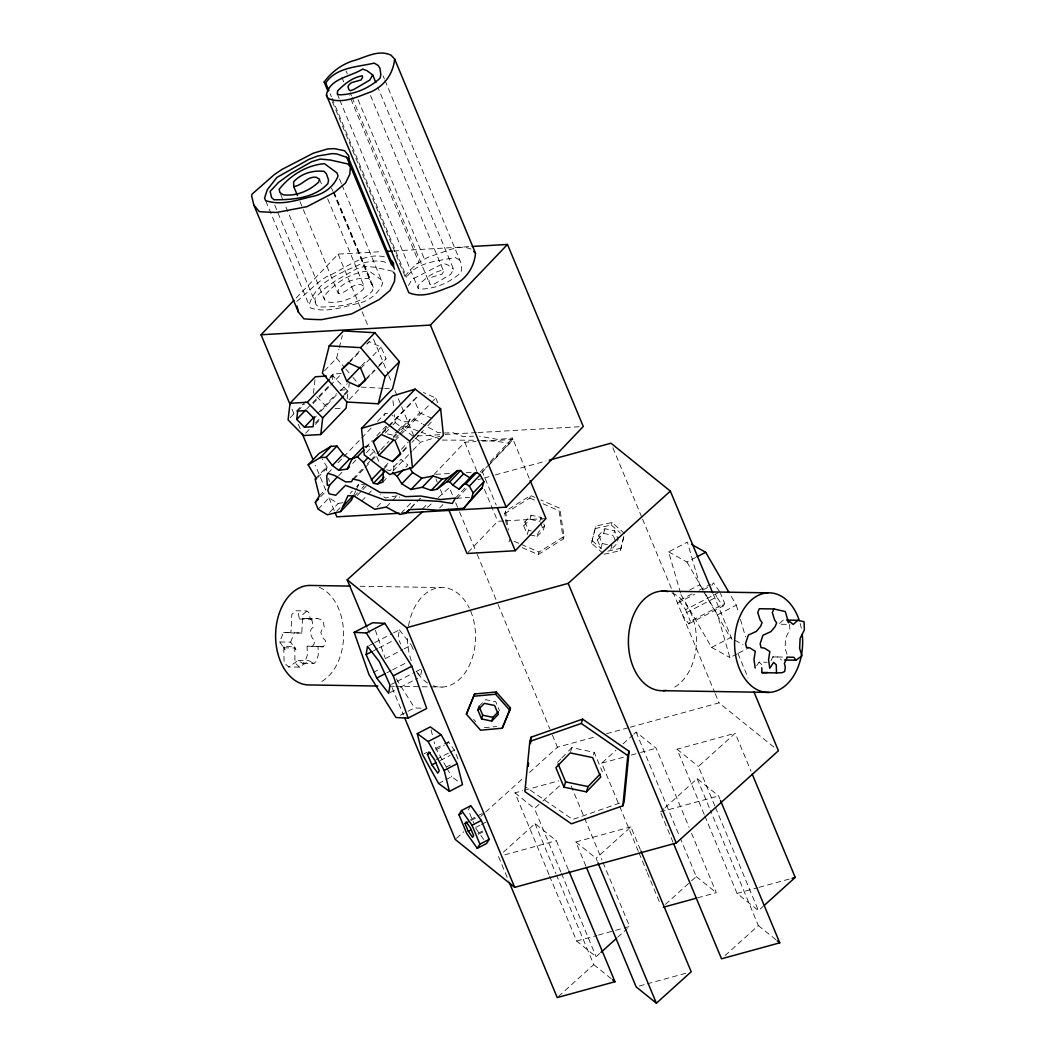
<?xml version="1.0" encoding="UTF-8"?>
<svg xmlns="http://www.w3.org/2000/svg" width="1056" height="1056" viewBox="0 0 1056 1056"><rect width="100%" height="100%" fill="white"/><g stroke="black" fill="none" stroke-linecap="round" stroke-linejoin="round"><path stroke-width="0.75" stroke-dasharray="5 3.75" d="M301.805 633.072L290.902 632.9L291.799 614.5L295.931 610.751L306.847 610.936L309.131 613.008L310.292 619.199L317.856 618.578L322.846 620.281L324.311 627.224L322.238 629.099L320.786 632.478L323.294 638.484L325.578 640.556L324.971 644.213L323.202 646.84L307.111 646.18L307.336 655.288L304.973 661.571L302.9 663.432L298.122 660.515L288.684 666.97L284.117 662.825L283.774 646.576L294.677 646.76L295.931 649.757L290.624 642.14L279.708 641.969L283.523 632.306L301.805 633.072L302.702 614.671L306.847 610.936M393.598 470.765L394.06 462.726M313.421 393.373L315.005 379.764M332.508 379.54L333.155 373.996L341.801 373.507L330.726 385.097M347.173 398.957L348.044 391.393L332.68 375.751L327.954 376.015M344.098 394.284L348.52 389.638L349.325 382.708M385.004 80.441L460.838 262.601L461.723 269.016L460.865 272.606C449.473 282.797 435.534 288.816 420.116 289.133L418.15 288.354L418.532 285.133C425.278 278.401 433.58 271.577 443.19 270.112L443.441 271.762L441.989 274.243L432.34 276.976L429.924 279.048L428.855 281.002L429.818 284.09L431.336 285.041L434.782 283.721L450.674 274.388L453.565 269.24L377.744 87.08M393.545 632.887L399.34 629.878L398.006 638.088L400.66 643.949M421.661 669.953L420.552 676.79L415.576 670.428M333.59 192.126L373.204 287.285L372.504 290.875C359.172 305.395 337.154 307.204 318.608 306.979L316.206 304.762L277.213 211.121M602.976 553.265L591.479 543.22L595.822 526.099L612.031 522.522L624.677 533.557M591.479 543.22L595.822 526.099M604.124 554.268L620.334 550.678L623.911 536.052M620.334 550.678L623.951 536.488M324.548 370.775L336.613 358.156L338.91 349.087M339.28 347.569L342.329 335.478M327.677 198.832L364.135 286.44L363.304 289.304C353.998 298.135 340.85 303.706 327.901 302.056L324.548 299.798L284.935 204.64M506.405 524.621L504.768 513.625L505.534 511.117L530.574 495.541L534.956 497.442M508.979 541.886L509.744 539.378M504.768 513.625L529.795 498.062L530.574 495.541M524.938 521.743L528.502 530.284L527.261 534.336L523.697 525.796L524.938 521.743L531.221 515.249L541.055 517.321L542.243 520.159M523.697 525.796L529.98 519.314L531.221 515.249M541.055 517.321L539.827 521.374L529.98 519.314M530.072 534.93L537.095 536.395L538.336 532.343L544.619 525.862L542.837 521.585M537.095 536.395L543.378 529.914L544.619 525.862M522.139 547.602L538.217 554.585L538.982 552.064L564.023 536.488L559.812 508.226L540.804 499.976M538.217 554.585L563.257 539.009L559.046 510.748L559.812 508.226M563.257 539.009L564.023 536.488M602.276 543.536L600.851 548.196L597.353 539.788L598.778 535.128L604.956 528.739L614.632 530.772L618.13 539.18L616.717 543.84L610.526 550.229L611.952 545.556L602.276 543.536L598.778 535.128M597.353 539.788L603.53 533.412L604.956 528.739M595.056 528.594L611.279 525.004L612.031 522.522M615.542 541.042L613.206 535.432L614.632 530.772M570.61 751.595L571.824 747.635L594.251 752.334L602.356 771.817M593.446 754.961L594.251 752.334M342.025 184.985L382.694 283.272C378.312 294.294 367.95 301.726 356.453 303.798C341.59 307.322 325.406 313.223 310.266 307.811L309.197 305.276C315.19 281.147 342.21 272.752 362.34 263.234C370.92 261.109 380.266 259.288 388.529 263.591M386.536 426.426L385.229 430.346L386.549 433.739L393.175 435.191L397.505 430.795M408.474 285.503L412.025 279.312L443.546 263.366L447.929 265.016L453.565 269.24M290.624 642.14L294.439 632.478M353.879 494.947L355.727 490.961M356.347 489.628L358.816 484.308L365.138 484.915M401.122 429.845L409.002 421.608L410.23 418.981L416.843 420.407L421.938 423.628M771.025 660.634L772.781 656.898L787.34 657.136M387.539 413.701L385.348 413.226L384.107 415.84L384.318 418.968M488.36 465.775L509.758 443.388L512.794 438.002L498.049 439.494L479.635 436.234M446.952 744.15L448.417 741.827L454.304 750.077L458.713 760.676M470.818 805.702L468.204 809.86L473.656 822.954M691.957 593.934L679.1 600.587L677.477 603.161L694.637 594.277M711.797 585.394L713.407 582.82L719.862 591.901M688.789 623.872L723.096 606.104L716.641 597.036L682.321 614.803L688.789 623.872L690.4 621.311L724.706 603.544L720.469 593.353M723.096 606.104L724.706 603.544M756.73 665.663L759.066 662.138L767.144 662.27M312.299 646.668L314.054 644.041L314.675 640.385L312.391 638.312L309.883 632.293L311.322 628.927L313.394 627.053L311.929 620.11L306.953 618.394L299.376 619.027L298.228 612.823L295.931 610.751M332.376 101.759L405.042 276.329L406.6 277.306C416.975 261.518 438.372 261.347 455.07 257.413L459.07 259.776L460.838 262.601M405.042 276.329C412.025 266.693 421.78 259.235 433.105 255.38C445.526 252.212 458.885 243.329 471.834 249.44M296.195 298.003L338.144 254.126L382.364 251.592M290.281 417.582L305.712 401.452M297.7 411.074L304.352 404.131M329.828 377.48L333.155 373.996M330.475 378.061L332.68 375.751M349.8 361.192L360.004 350.513M348.863 363.092L360.202 351.226M367 344.111L369.27 341.735L381.15 347.068L386.034 358.789L376.966 368.28M306.702 408.962L328.865 385.796M312.998 403.63L329.617 386.245M361.495 365.798L367.158 359.872M317.711 413.318L336.547 393.611M360.73 368.412L381.15 347.068M314.041 418.414L316.259 416.09M320.694 411.457L336.204 395.234M340.626 390.601L347.279 383.645M305.659 433.237L310.068 428.617M315.572 422.862L319.981 418.242M315.295 424.406L320.826 418.612M344.744 394.852L348.044 391.393M366.564 378.246L374.497 369.943M365.614 380.147L375.83 369.468M349.087 399.736L360.056 388.252M315.097 478.962L325.895 467.676L327.373 467.61L322.331 459.175M317.645 477.774L327.373 467.61M327.928 473.312L332.429 468.6M338.065 462.7L342.566 457.987M343.688 456.812L360.584 439.151M361.706 437.963L371.844 427.363M377.467 421.476L385.348 413.226M319.361 495.95L325.829 489.179M338.554 475.768L341.933 472.23M365.587 447.493L372.332 440.431M376.847 435.719L385.849 426.294M366.023 447.757L368.188 445.5L374.233 451.136L379.487 462.832M320.707 496.716L326.119 491.066L315.374 465.26M352.704 463.426L355.938 460.033M382.312 432.406L418.585 395.063M381.335 434.478L388.12 427.376M389.255 426.202L418.651 395.446M366.458 452.588L371.989 446.807M385.255 432.934L391.882 425.99M392.99 424.842L395.195 422.532L394.39 414.731M318.16 509.203L328.957 497.904L338.131 503.474L343.873 502.537M369.917 455.664L374.233 451.136M352.796 479.054L362.934 468.455M367.435 463.742L369.692 461.393M370.814 460.205L379.817 450.78M380.952 449.605L388.832 441.368M393.334 436.656L395.591 434.293M396.713 433.118L410.23 418.981M353.826 479.318L363.964 468.719M365.086 467.544L370.722 461.657M371.844 460.469L376.345 455.77M393.241 438.095L396.62 434.557M395.868 437.659L398.125 435.296M399.26 434.108L419.615 412.817L413.978 399.287M395.036 440.629L399.564 435.89M400.699 434.716L430.096 403.96M431.218 402.772L435.745 398.033L423.416 392.515M329.498 512.516L338.131 503.474M350.183 493.35L352.348 491.093M356.664 486.578L358.816 484.308M336.666 511.342L340.996 506.814M354.341 496.214L357.575 492.822M361.891 488.308L364.056 486.05M357.245 495.475L361.772 490.736M362.908 489.548L367.448 484.81M384.45 467.016L388.978 462.277M401.452 449.222L408.25 442.108M383.539 469.194L388.951 463.544M402.785 450.899L408.434 444.985M402.93 451.783L407.458 447.058M411.985 442.332L414.242 439.956M415.378 438.781L423.284 430.492M427.812 425.766L432.326 421.04M361.627 501.125L367.026 495.475M368.095 494.34L371.342 490.948M393.017 471.042L411.814 451.387M412.909 450.226L420.658 442.134L441.857 435.706M382.8 482.064L388.199 476.414M405.742 467.267L407.906 464.996L400.99 459.32L390.179 470.62L386.206 469.762M377.005 507.038L382.404 501.402M386.192 507.078L391.591 501.428M392.674 500.306L396.99 495.779L399.749 497.257M434.056 474.408L464.825 442.226L476.071 441.58M401.042 513.295L410.758 503.131M411.048 507.659L415.378 503.144M410.586 508.504L415.985 502.854M417.067 501.719L420.301 498.326L417.41 501.085M422.374 509.098L427.772 503.448M439.666 507.976L442.9 504.583M455.374 498.076L465.511 487.476M480.15 472.164L485.773 466.277M490.274 461.564L512.794 438.002M489.139 464.495L482.302 471.649L496.228 505.111M490.274 463.307L513.058 439.468L529.518 479.015M456.839 498.749L466.963 488.149M481.602 472.837L487.238 466.95M468.125 552.301L497.746 521.308L504.174 520.938M479.028 706.345L485.536 699.626L495.739 701.752L499.435 710.622M557.502 762.419L560.802 759M561.911 757.865L567.415 752.176M568.511 751.04L571.824 747.635M398.587 429.686L402.904 425.291L419.575 431.548M366.934 343.873L369.27 341.735M379.038 365.204L386.034 358.789M427.482 507.342L432.353 502.946M438.425 497.455L449.381 487.568L453.169 496.676M302.9 663.432L313.804 663.617L315.876 661.742L318.252 655.459L318.028 646.351L307.111 646.18M456.496 838.358L463.795 831.772M480.823 816.394L484.466 813.107M485.681 811.998L524.608 776.86M529.478 772.464L557.449 747.212L595.478 736.771M560.894 872.058L534.455 808.553L541.636 802.072M542.837 800.989L560.789 784.78M638.378 851.387L601.669 763.184L615.925 750.314M623.053 743.873L632.557 735.293M633.745 734.224L636.121 732.072L656.146 748.229L689.066 827.31M503.382 852.152L535.036 823.574L556.274 840.695L568.26 869.51M783.288 620.07L778.694 624.215L790.02 624.386M597.326 861.3L596.072 858.29L630.881 826.861L640.306 849.499M714.846 805.913L698.425 766.458L735.214 733.247L751.001 771.184M672.989 842.2L660.383 811.919L663.947 808.698M665.135 807.629L697.198 778.681L718.608 795.934L719.862 798.97M549.595 876.005L576.655 941.028L596.138 956.736L599.729 953.489M617.681 937.279L627.251 928.633M558.439 996.481L593.749 964.603L556.499 875.134M665.372 904.438L690.32 881.918M691.508 880.849L696.26 876.559L680.434 838.53M704.84 815.984L737.048 893.389L758.446 910.642L763.184 906.352M725.089 955.588L758.353 925.571L710.437 810.48M296.776 301.316C306.953 293.41 315.48 283.47 326.515 276.725C344.718 269.399 363.251 251.856 384.331 256.846M313.804 663.617L309.025 660.686L299.6 667.141L288.684 666.97M416.394 263.947L418.955 262.574L349.444 95.594M368.9 645.652L373.256 643.394M374.695 642.642L392.093 633.64M373.375 650.852L377.718 648.595M379.17 647.843L393.664 640.345M385.189 658.64L402.574 649.638M404.026 648.886L411.272 645.124L413.266 649.532M373.283 672.421L380.424 668.725M386.879 672.804L391.222 670.547M392.674 669.794L407.167 662.284M391.446 684.341L395.789 682.097M397.241 681.344L414.638 672.329M416.077 671.576L420.433 669.332M390.113 692.551L398.812 688.05M400.264 687.298L417.648 678.282M680.5 592.97L668.62 551.839L687.39 542.124L699.719 584.826L702.94 590.396M668.62 551.839L686.928 562.003L695.587 557.515M400.264 715.295L414.546 707.903L422.136 708.272M689.621 590.066L699.719 584.826M699.112 590.225L710.543 584.298M703.217 589.829L710.358 586.133M679.1 600.587L685.555 609.668L718.436 592.64M423.971 753.852L426.875 752.347M435.904 748.308L442.86 744.704M444.246 743.978L448.417 741.827M435.824 749.918L444.167 745.602M436.207 759.449L448.734 752.968M450.133 752.242L454.304 750.077M737.114 653.836L729.907 657.571L717.565 614.869L736.336 605.141L729.881 594.013M440.233 760.518L449.975 755.476M446.186 767.171L450.371 765.006M438.596 783.473L444.404 780.463M445.856 779.711L451.651 776.701L458.885 781.981M680.948 594.541L711.599 647.407L730.356 637.692L743.028 644.728M738.566 653.083L748.664 647.843M470.527 819.601L476.375 816.578M477.827 815.813L482.209 813.556M470.923 820.552L476.758 817.516M475.596 827.508L479.978 825.238M481.43 824.485L485.813 822.215M478.025 833.342L482.407 831.072M478.421 834.28L484.255 831.257M362.96 447.414L368.188 445.5M619.648 803.075L572.735 819.496L526.205 787.327M477.893 479.741L482.645 478.434M484.229 477.998L493.733 475.398M495.317 474.962L546.005 461.05M606.566 733.722L628.742 727.637M630.326 727.201L719.03 702.86L774.721 747.754M601.669 763.184L625.02 756.769M631.237 755.066L639.025 752.928M640.583 752.492L656.146 748.229M548.962 874.487L514.972 792.845L522.773 790.706M524.33 790.271L558.611 780.859M704.207 814.466L677.041 749.206L735.214 733.247M660.383 811.919L718.608 795.934M504.768 854.832L556.274 840.695M585.895 866.118L575.837 841.962L630.881 826.861M697.607 897.838L716.285 892.703L691.601 833.395M737.048 893.389L757.495 887.779M759.066 887.344L792.079 878.288M576.655 941.028L596.917 935.458M598.475 935.035L614.064 930.758M615.622 930.323L629.653 926.482L602.58 861.458M639.302 986.014L645.599 984.284M647.17 983.862L686.492 973.064M607.82 551.14L621.1 548.196M299.996 201.604L338.356 293.74C346.883 293.053 351.833 283.246 360.928 284.513L364.135 286.44M396.99 495.779L385.638 498.01L380.358 494.736M484.361 727.663L496.756 726.528M456.496 498.326L469.603 497.35M393.822 250.945L470.593 246.55M339.874 390.139L348.52 389.638M335.095 408.659L341.392 408.302M417.212 435.996L443.52 434.491M445.17 434.399L476.401 432.617M478.051 432.524L579.995 426.69M482.513 441.21L513.058 439.468M435.666 474.316L450.146 473.484M466.224 472.56L472.652 472.204M505.784 520.846L545.978 518.549M409.002 421.608L403.062 421.859L392.251 415.483M444.008 433.052L452.998 432.67L463.043 436.59L473.576 436.154M442.306 440.075L479.16 440.286M360.136 586.252L440.933 587.545M306.953 618.394L317.856 618.578M299.376 619.027L310.292 619.199M283.8 647.83L294.703 648.001M298.122 660.515L309.025 660.686M389.36 686.228L394.297 686.308M395.947 686.334L442.121 687.073M772.781 656.898L779.249 657.043L781.295 659.974M361.152 387.103L383.13 388.331M384.688 388.423L389.4 388.687M480.744 440.378L496.518 441.302L509.758 443.388M283.523 632.306L290.902 632.9M318.028 646.351L323.202 646.84M440.84 432.749L437.659 432.445L423.205 424.433M603.53 533.412L613.206 535.432M528.502 530.284L531.313 530.878M392.608 271.234L374.959 267.247L364.848 266.297L356.36 268.937L335.518 280.711L323.202 289.621L314.767 298.597L316.206 304.762M421.093 432.115L439.283 438.94M529.795 498.062L535.656 500.597M542.956 503.765L559.046 510.748M514.127 541.279L519.974 543.814M521.44 544.447L538.982 552.064M419.615 412.817L431.944 418.348M711.599 647.407L729.907 657.571M381.638 280.144L369.059 270.904C351.12 272.514 334.871 282.559 323.809 296.538L324.548 299.798M395.195 422.532L414.282 437.237M415.562 438.214L420.658 442.134M677.041 749.206L698.425 766.458M758.353 925.571L775.975 939.787M696.26 876.559L716.285 892.703M514.972 792.845L534.455 808.553M575.837 841.962L596.072 858.29M593.749 964.603L611.239 978.701M611.279 525.004L620.466 533.029M592.244 540.738L601.432 548.777M299.6 667.141L295.02 662.996L294.677 646.76M759.066 662.138L761.68 664.541M316.721 396.726L327.703 407.906M373.204 287.285L371.052 281.041L368.689 278.586C357.614 277.319 345.972 280.672 338.276 289.027L338.356 293.74M473.629 719.334L475.807 721.789M336.613 358.156L344.797 367.805M345.814 369.006L351.952 376.253M352.981 377.454L360.136 385.902M399.34 629.878L411.272 645.124M483.701 839.48L476.071 828.762L474.263 824.406M279.708 641.969L285.014 649.585L283.774 646.576M396.277 678.85L414.546 707.903M686.928 562.003L704.669 592.614M705.474 594L717.565 614.869M703.758 591.782L730.356 637.692M446.292 767.078L435.574 747.833L434.082 741.853M447.058 768.451L451.651 776.701M715.427 594.119L716.641 597.036M713.328 594.356L732.296 639.91M737.986 653.585L748.097 677.873M685.555 609.668L690.4 621.311M612.85 447.77L641.929 517.612M642.55 519.13L714.608 692.221M715.242 693.739L719.03 702.86M715.48 807.431L758.446 910.642M697.198 778.681L709.804 808.962M383.117 75.887L384.371 78.923M636.121 732.072L679.8 837.012M370.524 95.542L443.19 270.112M540.408 522.799L543.378 529.914M346.064 70.871L347.332 73.907M358.076 99.713L424.42 259.103M350.196 92.822L351.463 95.858M352.097 97.376L429.818 284.09M341.854 77.378L343.754 81.932M337.273 94.05L339.174 98.604M339.808 100.122L418.15 288.354M330.132 93.628L331.399 96.664M332.033 98.182L406.6 277.306M639.012 852.905L646.615 871.16M647.249 872.678L659.908 903.104M464.825 442.226L476.85 471.121M484.453 489.377L497.746 521.308M435.745 398.033L438.253 404.052M339.517 178.952L341.405 183.48M333.947 191.928L371.052 281.041M331.518 188.034L332.785 191.057M333.406 192.575L371.765 284.711M455.704 502.748L458.858 510.352M459.492 511.87L476.56 552.856M477.18 554.374L497.416 602.963M498.049 604.481L549.872 728.983M552.394 735.055L557.449 747.212M319.493 179.203L322.648 186.754M571.111 785.862L601.96 859.94M435.956 478.962L437.224 482.011M440.392 489.614L443.56 497.218M338.144 254.126L361.508 310.253M362.142 311.771L367.818 325.433M373.507 339.082L388.027 373.982M388.661 375.5L391.816 383.077M394.97 390.667L413.926 436.181M280.54 194.066L282.427 198.607M561.515 873.563L596.138 956.736M535.036 823.574L555.878 873.616M274.705 205.075L276.593 209.603M265.808 201.049L309.197 305.276M498.524 856.548L508.622 880.81M291.997 409.121L294.532 415.193M298.32 424.301L300.221 428.842M328.957 497.904L334.409 510.998M367.422 628.412L369.956 634.484M392.08 687.628L403.445 714.952M375.382 630.287L384.925 657.466M786.971 654.139L785.057 648.212L785.545 638.22L789.822 629.6L789.637 624.769M736.336 605.141L738.619 613.061M740.441 619.384L745.47 636.781M325.895 467.676L326.66 470.752M328.601 478.474L329.38 481.562M431.086 729.868L432.59 735.86M505.534 511.117L508.332 529.954M392.951 400.699L393.756 408.5M671.986 592.944A49.804 34.03 -89.1 0 1 696.445 640.358A49.804 34.03 -89.1 0 1 671.893 688.565M408.514 625.878A49.79 34.016 -89.1 0 1 435.244 588.496A49.79 34.016 -89.1 0 1 469.3 608.058M470.686 611.134A49.79 34.016 -89.1 0 1 468.877 666.415A49.79 34.016 -89.1 0 1 433.29 685.766M427.68 683.034A49.79 34.016 -89.1 0 1 416.143 670.903M411.286 660.673A49.79 34.016 -89.1 0 1 407.55 635.554M800.21 623.568A49.804 34.03 -89.1 0 1 801.293 628.162M319.268 587.281A49.79 34.016 -89.1 0 1 343.636 634.775A49.79 34.016 -89.1 0 1 318.991 682.876"/><path stroke-width="1.5" d="M383.539 469.194L382.8 482.064L377.52 484.004L373.441 483.318L363.436 462.436L357.39 456.799L352.163 458.713L347.305 469.075L338.765 470.29L332.363 465.485L326.172 457.327L320.298 457.591L308.167 464.851L316.576 478.909L315.097 478.962L319.361 495.95L315.308 502.366L318.16 509.203L327.334 514.774L340.6 511.592L351.397 500.293L353.258 496.28M529.808 741.457L524.885 791.644L571.415 823.812L622.868 805.794L624.188 801.491L629.112 751.304L582.582 719.136L531.128 737.154L529.808 741.457L581.262 723.452L582.582 719.136M528.264 766.286L528.581 763.052M530.495 743.622L531.128 737.154M622.868 805.794L627.792 755.621L629.112 751.304M326.383 376.108L315.361 376.741L290.017 403.26L288.077 419.892L303.455 435.534L320.76 434.544L346.117 408.038L346.817 401.98M296.736 419.404L297.7 411.074L306.359 410.586L314.041 418.414L313.078 426.73L304.418 427.218L296.736 419.404L305.593 410.124M320.76 434.544L322.7 417.912L343.636 396.013M366.128 654.601L367.448 646.391L379.381 661.637L389.994 685.093L388.661 693.304L376.728 678.058L366.128 654.601L371.923 651.605M329.208 345.866L322.357 373.072L346.883 402.032L378.272 403.775L392.542 388.859L399.392 361.654L374.854 332.693L343.477 330.95L329.208 345.866L360.598 347.622L385.123 376.57L378.272 403.775M327.941 91.133L324.152 82.025C331.148 72.389 340.903 64.931 352.229 61.076C364.65 57.908 378.008 49.038 390.958 55.136L394.654 58.991L475.53 253.295C474.038 268 465.656 279.748 452.364 285.952C438.557 290.862 423.522 298.888 408.804 292.697L326.436 95.119C329.248 78.289 350.552 76.89 362.67 69.062L367.039 70.712L372.689 74.936L375.844 82.526M394.654 58.991C393.162 73.696 384.767 85.444 371.488 91.648C357.68 96.558 342.646 104.584 327.928 98.393L326.436 95.119M340.6 511.592L348.018 495.607L354.341 496.214L374.84 509.309L386.192 507.078L399.96 514.43L405.649 513.308L409.504 509.626L422.374 509.098L437.501 510.233L463.716 508.279L471.293 499.158L473.154 492.967L483.952 481.668L480.15 474.857L476.758 472.402L474.118 473.378L459.162 489.192L452.773 485.126L449.777 481.787L446.767 481.919L436.933 489.258L431.284 490.367L422.308 487.278L411.022 489.496L401.782 483.833L397.109 476.296L392.489 472.507M463.716 508.279L482.09 487.872L483.952 481.668M466.396 714.212L474.606 693.964L496.294 691.984L510.457 707.982L509.771 710.239L502.26 728.218L480.572 730.198L466.396 714.212L474.606 693.964M477.88 710.081L484.4 703.362L494.604 705.5L498.287 714.358L491.779 721.09L481.576 718.951L477.88 710.081L478.645 707.599M481.576 718.951L482.711 715.216L479.028 706.345M509.771 710.239L495.594 694.241L496.294 691.984M491.779 721.09L492.914 717.354L498.34 711.744M502.26 728.218L510.457 707.982M563.996 787.169L555.892 767.686L570.214 752.902L592.64 757.601L600.745 777.084L586.423 791.868L563.996 787.169L565.607 781.902L558.122 763.91M586.423 791.868L588.034 786.601L600.151 774.088M329.551 485.192L327.809 490.42L329.129 493.812L335.742 495.264L345.484 485.364L384.886 500.148L421.74 500.359L439.098 501.376L452.338 503.461L455.374 498.076L440.616 499.567L420.671 496.03L405.623 496.663L395.578 492.743L380.239 492.518L359.423 480.48L352.796 479.054L351.582 481.681L345.642 481.932L334.831 475.556L327.928 473.312L326.687 475.913L327.32 485.285L329.551 485.192L337.432 476.942M797.848 620.294L793.254 624.439L788.396 620.558L788.555 622.776L785.308 611.556L773.876 608.956L772.306 612.718L774.642 620.004L776.675 622.882L775.104 626.657L770.893 631.646L762.934 635.29L760.148 643.698L761.033 647.632L764.412 648.133L769.824 651.539L768.557 659.802L769.745 668.25L773.626 662.363L776.239 664.778L776.503 672.91L782.008 672.725L784.687 671.497L785.308 667.339L784.41 663.366L787.34 657.136L793.808 657.281L795.868 660.211L802.006 655.855L799.616 648.45L800.105 638.458L804.382 629.825L804.091 621.773L797.848 620.294L786.522 620.11M372.689 74.936L369.785 80.084L353.892 89.417L350.447 90.737L348.929 89.786L347.978 86.698L349.048 84.744L351.463 82.672L361.099 79.939L362.551 77.458L362.314 75.808C352.704 77.273 344.401 84.097 337.656 90.829L337.273 94.05L339.24 94.829C354.644 94.512 368.597 88.493 379.988 78.302L380.846 74.712L379.949 68.297L378.193 65.472L374.194 63.109C357.482 67.043 336.098 67.214 325.71 83.002L328.878 90.592M427.469 754.248L428.947 751.912L434.821 760.175L439.23 770.774L437.765 773.111L431.891 764.848L427.469 754.248L430.254 752.809M458.924 814.664L461.551 810.506L470.818 805.702L481.312 820.433L489.179 839.335L486.565 843.506L477.286 848.311L466.792 833.567L458.924 814.664L461.578 813.292M465.076 823.574L466.145 821.872L470.435 827.891L473.642 835.613L472.573 837.302L468.296 831.296L465.076 823.574L468.006 822.056M477.286 848.311L479.899 844.14L489.179 839.335M459.162 489.192L463.32 484.678L465.96 483.701L476.758 472.402M474.118 473.378L469.973 477.893L463.571 473.827L460.574 470.488L457.565 470.62L447.744 477.959L436.933 489.258M290.11 404.567L261.056 334.765L293.924 300.366M290.017 403.26L307.322 402.27L329.366 379.21M360.598 347.622L374.854 332.693M341.867 369.494L348.863 363.092L360.73 368.412L365.614 380.147L358.618 386.562L346.751 381.229L341.867 369.494L348.665 362.38M346.751 381.229L360.36 366.986M304.418 427.218L314.398 416.79M358.618 386.562L365.429 379.434M261.056 334.765L430.412 325.09L507.487 244.451L583.282 426.505L506.194 507.157L402.6 513.071M385.123 376.57L399.392 361.654M308.167 464.851L318.965 453.552L331.096 446.292L336.97 446.041L343.16 454.186L349.562 458.99L353.839 458.383M320.298 457.591L331.096 446.292M326.172 457.327L336.97 446.041M361.522 428.406L392.462 396.026L415.18 389.136L440.642 408.751L443.375 435.244L412.421 467.623L389.704 474.514L364.254 454.898L361.522 428.406L384.239 421.516L415.18 389.136M332.363 465.485L343.16 454.186M338.765 470.29L349.562 458.99M352.163 458.713L362.96 447.414M357.39 456.799L363.871 450.014M315.308 502.366L318.556 498.973M347.305 469.075L349.457 466.805M373.27 441.87L381.335 434.478L395.036 440.629L400.673 454.159L392.608 461.538L378.906 455.4L373.27 441.87L377.797 437.131M363.436 462.436L367.752 457.921M378.906 455.4L393.598 440.022M343.081 506.246L352.796 496.082M371.329 479.978L382.127 468.679L383.539 470.91M412.421 467.623L409.688 441.118L440.642 408.751M392.608 461.538L400.514 453.262M373.441 483.318L384.239 472.019M377.52 484.004L384.001 477.233M397.109 476.296L403.577 469.524M401.782 483.833L412.579 472.534L409.464 467.518M411.022 489.496L421.819 478.196L433.105 475.979L442.081 479.068L447.744 477.959M422.308 487.278L433.105 475.979M405.649 513.308L408.896 509.916M431.284 490.367L442.081 479.068M446.767 481.919L457.565 470.62M449.777 481.787L460.574 470.488M452.773 485.126L463.571 473.827M473.154 492.967L469.352 486.156L480.15 474.857M471.293 499.158L482.09 487.872M448.628 509.388L466.976 553.489L515.222 550.73L545.978 518.549L530.152 480.533M366.788 626.894L347.2 579.823L422.611 511.738M347.2 579.823L406.6 627.726L568.181 583.374L670.349 491.119L610.949 443.216L549.173 460.178M404.712 717.988L455.281 839.454L514.681 887.357L676.249 843.005L778.43 750.75L753.786 691.535M600.93 952.406L616.48 938.362M764.372 905.282L795.221 877.417L752.268 774.22M586.516 867.623L636.161 986.885L656.396 1003.2L691.205 971.771L640.939 851.004M354.156 632.359L372.728 622.736L384.872 623.344L411.853 666.217L426.69 708.497L408.118 718.12L395.974 717.526L368.993 674.639L354.156 632.359L366.3 632.966L384.872 623.344M376.728 678.058L385.427 673.543M408.118 718.12L393.268 675.84L411.853 666.217M697.039 556.776L705.698 552.288L729.076 592.627M417.278 733.643L430.333 726.871L441.17 734.778L457.248 763.646L462.488 784.608L449.434 791.38L438.596 783.473L422.519 754.604L417.278 733.643L428.116 741.55L444.193 770.418L449.434 791.38M428.116 741.55L441.17 734.778M431.891 764.848L436.062 762.683M444.193 770.418L457.248 763.646M461.551 810.506L472.032 825.238L481.312 820.433M468.296 831.296L471.214 829.778M663.366 907.236L696.049 898.26M792.079 878.288L795.221 877.417M568.894 871.028L614.975 981.724L557.225 997.577L509.256 882.328M720.496 800.474L779.75 942.823L721.525 958.808L673.622 843.718M348.942 159.06L348.85 155.918L344.612 150.731L334.303 148.632L327.716 148.922L313.328 153.199L281.886 169.475L274.388 174.557L252.133 194.066L251.618 195.862L253.862 205.062L259.261 211.609A302.254 118.589 -22.6 0 0 276.896 212.414L306.94 206.686L334.646 192.271L345.418 183.137L349.826 174.266L350.368 167.006L347.965 163.984L330.317 160.01L320.206 159.06L311.718 161.7L290.875 173.474L278.56 182.384L270.125 191.36L271.564 197.525L273.966 199.742C292.512 199.967 314.53 198.158 327.862 183.638L328.561 180.048L326.41 173.804L324.047 171.349C312.972 170.082 301.33 173.422 293.634 181.79L293.713 186.503C302.24 185.816 307.19 176.009 316.298 177.276L319.493 179.203L318.674 182.068C309.355 190.885 296.208 196.456 283.259 194.819L279.906 192.562L279.167 189.288C290.228 175.309 306.478 165.264 324.416 163.654L336.996 172.907L338.052 176.035C333.67 187.057 323.321 194.489 311.81 196.561C296.947 200.072 280.777 205.973 265.624 200.574L264.554 198.04L267.353 189.644L276.949 177.395L308.867 159.364L317.698 155.984L332.402 153.595L336.719 153.952L346.751 157.318L348.942 159.06L394.548 269.095M473.92 696.221L495.594 694.241M387.275 251.315L392.185 251.038M472.204 246.457L507.487 244.451M399.313 513.256L336.838 516.82L335.016 512.464M761.785 667.801L761.93 672.672L767.448 672.487M350.249 586.093L309.025 585.433A49.79 34.016 -89.1 0 0 275.603 636.689A49.79 34.016 -89.1 0 0 310.213 684.961L377.81 686.044M661.729 591.136L767.923 592.838M773.876 608.956L759.304 608.731L757.746 612.48L760.082 619.78L762.102 622.657L760.544 626.419L756.32 631.409L748.361 635.065L745.589 643.46L746.46 647.394L749.839 647.896L755.264 651.301L753.997 659.564L755.185 668.026M784.542 660.026L795.868 660.211M761.93 672.672L776.503 672.91M663.102 690.69L769.296 692.393M482.711 715.216L492.914 717.354M565.607 781.902L588.034 786.601M691.614 544.474L705.698 552.288M412.579 472.534L421.819 478.196M324.152 82.025L325.71 83.002M581.262 723.452L627.792 755.621M465.96 483.701L469.352 486.156M384.239 421.516L409.688 441.118M777.229 940.804L779.75 942.823M612.48 979.717L614.975 981.724M307.322 402.27L322.7 417.912M473.682 251.368L475.53 253.295M253.862 205.062L298.505 312.312L303.904 318.846A302.254 118.589 -22.6 0 0 321.539 319.651L351.582 313.936L379.289 299.508L390.06 290.374L394.469 281.503L395.01 274.243L393.413 272.237M391.591 260.489L393.479 263.155L393.584 266.297L391.393 264.554L346.751 157.318M366.3 632.966L393.268 675.84M670.349 491.119L712.694 592.838M568.181 583.374L676.249 843.005M430.412 325.09L506.194 507.157M497.495 508.147L515.222 550.73M597.96 862.818L656.396 1003.2M293.713 186.503L297.475 195.558M406.6 627.726L514.681 887.357M472.032 825.238L479.899 844.14M302.108 433.396L312.853 459.202M297.013 306.174L298.505 312.312M666.059 690.36A49.804 34.03 -89.1 0 1 628.399 640.345A49.804 34.03 -89.1 0 1 667.656 591.611M802.256 634.511A49.804 34.03 -89.1 0 1 759.396 690.716A49.804 34.03 -89.1 0 1 742.579 611.015A49.804 34.03 -89.1 0 1 799.313 620.585"/></g></svg>
